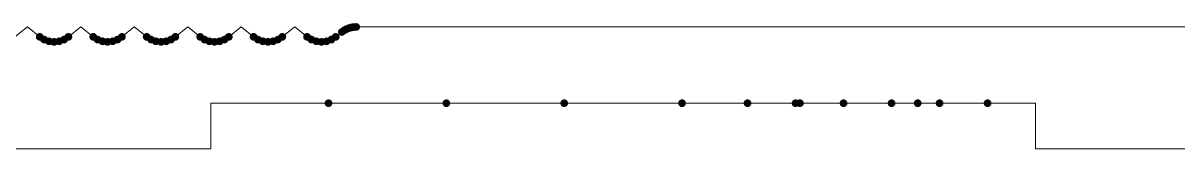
# Model space of a CAD drawing. Header units: millimetres. Extents: x 0 to 588, y 0 to 418.
# Drawn here: x 101.86 to 138.9, y 98.43 to 102.47 of the extents above; entities that cross this region are included whole.
import ezdxf

# ---------------------------------------------------------------- set-up
doc = ezdxf.new("R2010")
doc.units = ezdxf.units.MM

msp = doc.modelspace()

# ---------------------------------------------------------------- hatches: boundary and pattern name
h = msp.add_hatch(color=0)
edge = h.paths.add_edge_path()
edge.add_arc((112.080655, 102.187811), 0.125009, 0, 360)
h = msp.add_hatch(color=0)
edge = h.paths.add_edge_path()
edge.add_arc((112.080655, 102.187811), 0.125009, 0, 360)
h = msp.add_hatch(color=0)
edge = h.paths.add_edge_path()
edge.add_arc((112.147964, 102.235712), 0.125009, 0, 360)
h = msp.add_hatch(color=0)
edge = h.paths.add_edge_path()
edge.add_arc((112.220223, 102.275758), 0.125009, 0, 360)
h = msp.add_hatch(color=0)
edge = h.paths.add_edge_path()
edge.add_arc((112.29652, 102.307442), 0.125009, 0, 360)
h = msp.add_hatch(color=0)
edge = h.paths.add_edge_path()
edge.add_arc((112.375891, 102.330363), 0.125009, 0, 360)
h = msp.add_hatch(color=0)
edge = h.paths.add_edge_path()
edge.add_arc((112.457332, 102.344233), 0.125009, 0, 360)
h = msp.add_hatch(color=0)
edge = h.paths.add_edge_path()
edge.add_arc((112.539815, 102.348876), 0.125009, 0, 360)
h = msp.add_hatch(color=0)
edge = h.paths.add_edge_path()
edge.add_arc((102.390131, 102.03019), 0.125009, 0, 360)
h = msp.add_hatch(color=0)
edge = h.paths.add_edge_path()
edge.add_arc((102.529699, 101.942243), 0.125009, 0, 360)
h = msp.add_hatch(color=0)
edge = h.paths.add_edge_path()
edge.add_arc((102.685367, 101.887637), 0.125009, 0, 360)
h = msp.add_hatch(color=0)
edge = h.paths.add_edge_path()
edge.add_arc((102.849291, 101.869125), 0.125009, 0, 360)
h = msp.add_hatch(color=0)
edge = h.paths.add_edge_path()
edge.add_arc((103.013216, 101.887637), 0.125009, 0, 360)
h = msp.add_hatch(color=0)
edge = h.paths.add_edge_path()
edge.add_arc((103.168883, 101.942243), 0.125009, 0, 360)
h = msp.add_hatch(color=0)
edge = h.paths.add_edge_path()
edge.add_arc((103.308452, 102.03019), 0.125009, 0, 360)
h = msp.add_hatch(color=0)
edge = h.paths.add_edge_path()
edge.add_arc((103.308452, 102.03019), 0.125009, 0, 360)
h = msp.add_hatch(color=0)
edge = h.paths.add_edge_path()
edge.add_arc((104.105166, 102.03019), 0.125009, 0, 360)
h = msp.add_hatch(color=0)
edge = h.paths.add_edge_path()
edge.add_arc((104.244735, 101.942243), 0.125009, 0, 360)
h = msp.add_hatch(color=0)
edge = h.paths.add_edge_path()
edge.add_arc((104.400402, 101.887637), 0.125009, 0, 360)
h = msp.add_hatch(color=0)
edge = h.paths.add_edge_path()
edge.add_arc((104.564327, 101.869125), 0.125009, 0, 360)
h = msp.add_hatch(color=0)
edge = h.paths.add_edge_path()
edge.add_arc((104.728251, 101.887637), 0.125009, 0, 360)
h = msp.add_hatch(color=0)
edge = h.paths.add_edge_path()
edge.add_arc((104.883919, 101.942243), 0.125009, 0, 360)
h = msp.add_hatch(color=0)
edge = h.paths.add_edge_path()
edge.add_arc((105.023487, 102.03019), 0.125009, 0, 360)
h = msp.add_hatch(color=0)
edge = h.paths.add_edge_path()
edge.add_arc((105.023487, 102.03019), 0.125009, 0, 360)
h = msp.add_hatch(color=0)
edge = h.paths.add_edge_path()
edge.add_arc((105.820202, 102.03019), 0.125009, 0, 360)
h = msp.add_hatch(color=0)
edge = h.paths.add_edge_path()
edge.add_arc((105.95977, 101.942243), 0.125009, 0, 360)
h = msp.add_hatch(color=0)
edge = h.paths.add_edge_path()
edge.add_arc((106.115437, 101.887637), 0.125009, 0, 360)
h = msp.add_hatch(color=0)
edge = h.paths.add_edge_path()
edge.add_arc((106.279362, 101.869125), 0.125009, 0, 360)
h = msp.add_hatch(color=0)
edge = h.paths.add_edge_path()
edge.add_arc((106.443287, 101.887637), 0.125009, 0, 360)
h = msp.add_hatch(color=0)
edge = h.paths.add_edge_path()
edge.add_arc((106.598954, 101.942243), 0.125009, 0, 360)
h = msp.add_hatch(color=0)
edge = h.paths.add_edge_path()
edge.add_arc((106.738522, 102.03019), 0.125009, 0, 360)
h = msp.add_hatch(color=0)
edge = h.paths.add_edge_path()
edge.add_arc((106.738522, 102.03019), 0.125009, 0, 360)
h = msp.add_hatch(color=0)
edge = h.paths.add_edge_path()
edge.add_arc((107.535237, 102.03019), 0.125009, 0, 360)
h = msp.add_hatch(color=0)
edge = h.paths.add_edge_path()
edge.add_arc((107.674805, 101.942243), 0.125009, 0, 360)
h = msp.add_hatch(color=0)
edge = h.paths.add_edge_path()
edge.add_arc((107.830473, 101.887637), 0.125009, 0, 360)
h = msp.add_hatch(color=0)
edge = h.paths.add_edge_path()
edge.add_arc((107.994397, 101.869125), 0.125009, 0, 360)
h = msp.add_hatch(color=0)
edge = h.paths.add_edge_path()
edge.add_arc((108.158322, 101.887637), 0.125009, 0, 360)
h = msp.add_hatch(color=0)
edge = h.paths.add_edge_path()
edge.add_arc((108.313989, 101.942243), 0.125009, 0, 360)
h = msp.add_hatch(color=0)
edge = h.paths.add_edge_path()
edge.add_arc((108.453558, 102.03019), 0.125009, 0, 360)
h = msp.add_hatch(color=0)
edge = h.paths.add_edge_path()
edge.add_arc((108.453558, 102.03019), 0.125009, 0, 360)
h = msp.add_hatch(color=0)
edge = h.paths.add_edge_path()
edge.add_arc((109.250273, 102.03019), 0.125009, 0, 360)
h = msp.add_hatch(color=0)
edge = h.paths.add_edge_path()
edge.add_arc((109.389841, 101.942243), 0.125009, 0, 360)
h = msp.add_hatch(color=0)
edge = h.paths.add_edge_path()
edge.add_arc((109.545508, 101.887637), 0.125009, 0, 360)
h = msp.add_hatch(color=0)
edge = h.paths.add_edge_path()
edge.add_arc((109.709433, 101.869125), 0.125009, 0, 360)
h = msp.add_hatch(color=0)
edge = h.paths.add_edge_path()
edge.add_arc((109.873357, 101.887637), 0.125009, 0, 360)
h = msp.add_hatch(color=0)
edge = h.paths.add_edge_path()
edge.add_arc((110.029025, 101.942243), 0.125009, 0, 360)
h = msp.add_hatch(color=0)
edge = h.paths.add_edge_path()
edge.add_arc((110.168593, 102.03019), 0.125009, 0, 360)
h = msp.add_hatch(color=0)
edge = h.paths.add_edge_path()
edge.add_arc((110.168593, 102.03019), 0.125009, 0, 360)
h = msp.add_hatch(color=0)
edge = h.paths.add_edge_path()
edge.add_arc((110.965308, 102.03019), 0.125009, 0, 360)
h = msp.add_hatch(color=0)
edge = h.paths.add_edge_path()
edge.add_arc((111.104876, 101.942243), 0.125009, 0, 360)
h = msp.add_hatch(color=0)
edge = h.paths.add_edge_path()
edge.add_arc((111.260544, 101.887637), 0.125009, 0, 360)
h = msp.add_hatch(color=0)
edge = h.paths.add_edge_path()
edge.add_arc((111.424468, 101.869125), 0.125009, 0, 360)
h = msp.add_hatch(color=0)
edge = h.paths.add_edge_path()
edge.add_arc((111.588393, 101.887637), 0.125009, 0, 360)
h = msp.add_hatch(color=0)
edge = h.paths.add_edge_path()
edge.add_arc((111.74406, 101.942243), 0.125009, 0, 360)
h = msp.add_hatch(color=0)
edge = h.paths.add_edge_path()
edge.add_arc((111.883629, 102.03019), 0.125009, 0, 360)
h = msp.add_hatch(color=0)
edge = h.paths.add_edge_path()
edge.add_arc((111.883629, 102.03019), 0.125009, 0, 360)
h = msp.add_hatch(color=0)
edge = h.paths.add_edge_path()
edge.add_arc((111.651973, 99.898825), 0.125009, 0, 360)
h = msp.add_hatch(color=0)
edge = h.paths.add_edge_path()
edge.add_arc((115.432051, 99.898825), 0.125009, 0, 360)
h = msp.add_hatch(color=0)
edge = h.paths.add_edge_path()
edge.add_arc((119.212129, 99.898825), 0.125009, 0, 360)
h = msp.add_hatch(color=0)
edge = h.paths.add_edge_path()
edge.add_arc((122.992207, 99.898825), 0.125009, 0, 360)
h = msp.add_hatch(color=0)
edge = h.paths.add_edge_path()
edge.add_arc((125.09225, 99.898825), 0.125009, 0, 360)
h = msp.add_hatch(color=0)
edge = h.paths.add_edge_path()
edge.add_arc((126.632282, 99.898825), 0.125009, 0, 360)
h = msp.add_hatch(color=0)
edge = h.paths.add_edge_path()
edge.add_arc((126.772285, 99.898825), 0.125009, 0, 360)
h = msp.add_hatch(color=0)
edge = h.paths.add_edge_path()
edge.add_arc((128.172314, 99.898825), 0.125009, 0, 360)
h = msp.add_hatch(color=0)
edge = h.paths.add_edge_path()
edge.add_arc((129.712346, 99.898825), 0.125009, 0, 360)
h = msp.add_hatch(color=0)
edge = h.paths.add_edge_path()
edge.add_arc((130.552363, 99.898825), 0.125009, 0, 360)
h = msp.add_hatch(color=0)
edge = h.paths.add_edge_path()
edge.add_arc((131.252377, 99.898825), 0.125009, 0, 360)
h = msp.add_hatch(color=0)
edge = h.paths.add_edge_path()
edge.add_arc((132.792409, 99.898825), 0.125009, 0, 360)

# ---------------------------------------------------------------- linework, layer by layer
at = {"color": 0, "lineweight": 0}
for points in [[(101.593416, 102.030172), (101.991773, 102.348858)], [(101.991773, 102.348858), (102.390131, 102.030172)], [(103.308452, 102.030172), (103.706809, 102.348858)], [(103.706809, 102.348858), (104.105166, 102.030172)], [(105.023487, 102.030172), (105.421845, 102.348858)], [(105.421845, 102.348858), (105.820202, 102.030172)], [(106.738522, 102.030172), (107.13688, 102.348858)], [(107.13688, 102.348858), (107.535237, 102.030172)], [(108.453558, 102.030172), (108.851915, 102.348858)], [(108.851915, 102.348858), (109.250273, 102.030172)], [(110.168593, 102.030172), (110.566951, 102.348858)], [(110.566951, 102.348858), (110.965308, 102.030172)], [(112.539815, 102.348858), (162.985208, 102.348858)], [(111.883629, 102.030172), (112.080655, 102.187793)], [(134.332441, 99.898807), (107.871895, 99.898807)], [(107.871895, 99.898807), (107.871895, 98.428777)], [(134.332441, 99.898807), (123.552218, 99.898807)], [(134.332441, 98.428777), (134.332441, 99.898807)], [(107.871895, 98.428777), (101.011753, 98.428777)], [(141.192583, 98.428777), (134.332441, 98.428777)]]:
    msp.add_lwpolyline(points, close=True, dxfattribs=at)
for points in [[(101.593416, 102.030172), (101.991773, 102.348858)], [(101.991773, 102.348858), (101.593416, 102.030172)], [(101.991773, 102.348858), (102.390131, 102.030172)], [(102.390131, 102.030172), (101.991773, 102.348858)], [(103.308452, 102.030172), (103.706809, 102.348858)], [(103.706809, 102.348858), (103.308452, 102.030172)], [(103.706809, 102.348858), (104.105166, 102.030172)], [(104.105166, 102.030172), (103.706809, 102.348858)], [(105.023487, 102.030172), (105.421845, 102.348858)], [(105.421845, 102.348858), (105.023487, 102.030172)], [(105.421845, 102.348858), (105.820202, 102.030172)], [(105.820202, 102.030172), (105.421845, 102.348858)], [(106.738522, 102.030172), (107.13688, 102.348858)], [(107.13688, 102.348858), (106.738522, 102.030172)], [(107.13688, 102.348858), (107.535237, 102.030172)], [(107.535237, 102.030172), (107.13688, 102.348858)], [(108.453558, 102.030172), (108.851915, 102.348858)], [(108.851915, 102.348858), (108.453558, 102.030172)], [(108.851915, 102.348858), (109.250273, 102.030172)], [(109.250273, 102.030172), (108.851915, 102.348858)], [(110.168593, 102.030172), (110.566951, 102.348858)], [(110.566951, 102.348858), (110.168593, 102.030172)], [(110.566951, 102.348858), (110.965308, 102.030172)], [(110.965308, 102.030172), (110.566951, 102.348858)], [(112.539815, 102.348858), (112.415987, 102.338353), (112.29652, 102.307424), (112.18391, 102.256945), (112.080655, 102.187793)], [(112.539815, 102.348858), (112.415987, 102.338353), (112.29652, 102.307424), (112.18391, 102.256945), (112.080655, 102.187793)], [(112.539815, 102.348858), (112.415987, 102.338353), (112.29652, 102.307424), (112.18391, 102.256945), (112.080655, 102.187793)], [(112.539815, 102.348858), (112.415987, 102.338353), (112.29652, 102.307424), (112.18391, 102.256945), (112.080655, 102.187793)], [(112.539815, 102.348858), (112.415987, 102.338353), (112.29652, 102.307424), (112.18391, 102.256945), (112.080655, 102.187793)], [(112.539815, 102.348858), (112.415987, 102.338353), (112.29652, 102.307424), (112.18391, 102.256945), (112.080655, 102.187793)], [(112.539815, 102.348858), (112.415987, 102.338353), (112.29652, 102.307424), (112.18391, 102.256945), (112.080655, 102.187793)], [(112.539815, 102.348858), (112.415987, 102.338353), (112.29652, 102.307424), (112.18391, 102.256945), (112.080655, 102.187793)], [(112.539815, 102.348858), (112.415987, 102.338353), (112.29652, 102.307424), (112.18391, 102.256945), (112.080655, 102.187793)], [(112.539815, 102.348858), (112.415987, 102.338353), (112.29652, 102.307424), (112.18391, 102.256945), (112.080655, 102.187793)], [(112.539815, 102.348858), (162.985208, 102.348858)], [(112.539815, 102.348858), (162.985208, 102.348858)], [(102.390131, 102.030172), (102.495652, 101.959706), (102.609118, 101.909373), (102.72788, 101.879174), (102.849291, 101.869107), (102.970702, 101.879174), (103.089465, 101.909373), (103.202931, 101.959706), (103.308452, 102.030172)], [(102.390131, 102.030172), (102.495652, 101.959706), (102.609118, 101.909373), (102.72788, 101.879174), (102.849291, 101.869107), (102.970702, 101.879174), (103.089465, 101.909373), (103.202931, 101.959706), (103.308452, 102.030172)], [(102.390131, 102.030172), (102.495652, 101.959706), (102.609118, 101.909373), (102.72788, 101.879174), (102.849291, 101.869107), (102.970702, 101.879174), (103.089465, 101.909373), (103.202931, 101.959706), (103.308452, 102.030172)], [(102.390131, 102.030172), (102.495652, 101.959706), (102.609118, 101.909373), (102.72788, 101.879174), (102.849291, 101.869107), (102.970702, 101.879174), (103.089465, 101.909373), (103.202931, 101.959706), (103.308452, 102.030172)], [(102.390131, 102.030172), (102.495652, 101.959706), (102.609118, 101.909373), (102.72788, 101.879174), (102.849291, 101.869107), (102.970702, 101.879174), (103.089465, 101.909373), (103.202931, 101.959706), (103.308452, 102.030172)], [(102.390131, 102.030172), (102.495652, 101.959706), (102.609118, 101.909373), (102.72788, 101.879174), (102.849291, 101.869107), (102.970702, 101.879174), (103.089465, 101.909373), (103.202931, 101.959706), (103.308452, 102.030172)], [(102.390131, 102.030172), (102.495652, 101.959706), (102.609118, 101.909373), (102.72788, 101.879174), (102.849291, 101.869107), (102.970702, 101.879174), (103.089465, 101.909373), (103.202931, 101.959706), (103.308452, 102.030172)], [(102.390131, 102.030172), (102.495652, 101.959706), (102.609118, 101.909373), (102.72788, 101.879174), (102.849291, 101.869107), (102.970702, 101.879174), (103.089465, 101.909373), (103.202931, 101.959706), (103.308452, 102.030172)], [(102.390131, 102.030172), (102.495652, 101.959706), (102.609118, 101.909373), (102.72788, 101.879174), (102.849291, 101.869107), (102.970702, 101.879174), (103.089465, 101.909373), (103.202931, 101.959706), (103.308452, 102.030172)], [(102.390131, 102.030172), (102.495652, 101.959706), (102.609118, 101.909373), (102.72788, 101.879174), (102.849291, 101.869107), (102.970702, 101.879174), (103.089465, 101.909373), (103.202931, 101.959706), (103.308452, 102.030172)], [(104.105166, 102.030172), (104.210687, 101.959706), (104.324153, 101.909373), (104.442916, 101.879174), (104.564327, 101.869107), (104.685738, 101.879174), (104.8045, 101.909373), (104.917966, 101.959706), (105.023487, 102.030172)], [(104.105166, 102.030172), (104.210687, 101.959706), (104.324153, 101.909373), (104.442916, 101.879174), (104.564327, 101.869107), (104.685738, 101.879174), (104.8045, 101.909373), (104.917966, 101.959706), (105.023487, 102.030172)], [(104.105166, 102.030172), (104.210687, 101.959706), (104.324153, 101.909373), (104.442916, 101.879174), (104.564327, 101.869107), (104.685738, 101.879174), (104.8045, 101.909373), (104.917966, 101.959706), (105.023487, 102.030172)], [(104.105166, 102.030172), (104.210687, 101.959706), (104.324153, 101.909373), (104.442916, 101.879174), (104.564327, 101.869107), (104.685738, 101.879174), (104.8045, 101.909373), (104.917966, 101.959706), (105.023487, 102.030172)], [(104.105166, 102.030172), (104.210687, 101.959706), (104.324153, 101.909373), (104.442916, 101.879174), (104.564327, 101.869107), (104.685738, 101.879174), (104.8045, 101.909373), (104.917966, 101.959706), (105.023487, 102.030172)], [(104.105166, 102.030172), (104.210687, 101.959706), (104.324153, 101.909373), (104.442916, 101.879174), (104.564327, 101.869107), (104.685738, 101.879174), (104.8045, 101.909373), (104.917966, 101.959706), (105.023487, 102.030172)], [(104.105166, 102.030172), (104.210687, 101.959706), (104.324153, 101.909373), (104.442916, 101.879174), (104.564327, 101.869107), (104.685738, 101.879174), (104.8045, 101.909373), (104.917966, 101.959706), (105.023487, 102.030172)], [(104.105166, 102.030172), (104.210687, 101.959706), (104.324153, 101.909373), (104.442916, 101.879174), (104.564327, 101.869107), (104.685738, 101.879174), (104.8045, 101.909373), (104.917966, 101.959706), (105.023487, 102.030172)], [(104.105166, 102.030172), (104.210687, 101.959706), (104.324153, 101.909373), (104.442916, 101.879174), (104.564327, 101.869107), (104.685738, 101.879174), (104.8045, 101.909373), (104.917966, 101.959706), (105.023487, 102.030172)], [(104.105166, 102.030172), (104.210687, 101.959706), (104.324153, 101.909373), (104.442916, 101.879174), (104.564327, 101.869107), (104.685738, 101.879174), (104.8045, 101.909373), (104.917966, 101.959706), (105.023487, 102.030172)], [(105.820202, 102.030172), (105.925723, 101.959706), (106.039188, 101.909373), (106.157951, 101.879174), (106.279362, 101.869107), (106.400773, 101.879174), (106.519536, 101.909373), (106.633002, 101.959706), (106.738522, 102.030172)], [(105.820202, 102.030172), (105.925723, 101.959706), (106.039188, 101.909373), (106.157951, 101.879174), (106.279362, 101.869107), (106.400773, 101.879174), (106.519536, 101.909373), (106.633002, 101.959706), (106.738522, 102.030172)], [(105.820202, 102.030172), (105.925723, 101.959706), (106.039188, 101.909373), (106.157951, 101.879174), (106.279362, 101.869107), (106.400773, 101.879174), (106.519536, 101.909373), (106.633002, 101.959706), (106.738522, 102.030172)], [(105.820202, 102.030172), (105.925723, 101.959706), (106.039188, 101.909373), (106.157951, 101.879174), (106.279362, 101.869107), (106.400773, 101.879174), (106.519536, 101.909373), (106.633002, 101.959706), (106.738522, 102.030172)], [(105.820202, 102.030172), (105.925723, 101.959706), (106.039188, 101.909373), (106.157951, 101.879174), (106.279362, 101.869107), (106.400773, 101.879174), (106.519536, 101.909373), (106.633002, 101.959706), (106.738522, 102.030172)], [(105.820202, 102.030172), (105.925723, 101.959706), (106.039188, 101.909373), (106.157951, 101.879174), (106.279362, 101.869107), (106.400773, 101.879174), (106.519536, 101.909373), (106.633002, 101.959706), (106.738522, 102.030172)], [(105.820202, 102.030172), (105.925723, 101.959706), (106.039188, 101.909373), (106.157951, 101.879174), (106.279362, 101.869107), (106.400773, 101.879174), (106.519536, 101.909373), (106.633002, 101.959706), (106.738522, 102.030172)], [(105.820202, 102.030172), (105.925723, 101.959706), (106.039188, 101.909373), (106.157951, 101.879174), (106.279362, 101.869107), (106.400773, 101.879174), (106.519536, 101.909373), (106.633002, 101.959706), (106.738522, 102.030172)], [(105.820202, 102.030172), (105.925723, 101.959706), (106.039188, 101.909373), (106.157951, 101.879174), (106.279362, 101.869107), (106.400773, 101.879174), (106.519536, 101.909373), (106.633002, 101.959706), (106.738522, 102.030172)], [(105.820202, 102.030172), (105.925723, 101.959706), (106.039188, 101.909373), (106.157951, 101.879174), (106.279362, 101.869107), (106.400773, 101.879174), (106.519536, 101.909373), (106.633002, 101.959706), (106.738522, 102.030172)], [(107.535237, 102.030172), (107.640758, 101.959706), (107.754224, 101.909373), (107.872986, 101.879174), (107.994397, 101.869107), (108.115808, 101.879174), (108.234571, 101.909373), (108.348037, 101.959706), (108.453558, 102.030172)], [(107.535237, 102.030172), (107.640758, 101.959706), (107.754224, 101.909373), (107.872986, 101.879174), (107.994397, 101.869107), (108.115808, 101.879174), (108.234571, 101.909373), (108.348037, 101.959706), (108.453558, 102.030172)], [(107.535237, 102.030172), (107.640758, 101.959706), (107.754224, 101.909373), (107.872986, 101.879174), (107.994397, 101.869107), (108.115808, 101.879174), (108.234571, 101.909373), (108.348037, 101.959706), (108.453558, 102.030172)], [(107.535237, 102.030172), (107.640758, 101.959706), (107.754224, 101.909373), (107.872986, 101.879174), (107.994397, 101.869107), (108.115808, 101.879174), (108.234571, 101.909373), (108.348037, 101.959706), (108.453558, 102.030172)], [(107.535237, 102.030172), (107.640758, 101.959706), (107.754224, 101.909373), (107.872986, 101.879174), (107.994397, 101.869107), (108.115808, 101.879174), (108.234571, 101.909373), (108.348037, 101.959706), (108.453558, 102.030172)], [(107.535237, 102.030172), (107.640758, 101.959706), (107.754224, 101.909373), (107.872986, 101.879174), (107.994397, 101.869107), (108.115808, 101.879174), (108.234571, 101.909373), (108.348037, 101.959706), (108.453558, 102.030172)], [(107.535237, 102.030172), (107.640758, 101.959706), (107.754224, 101.909373), (107.872986, 101.879174), (107.994397, 101.869107), (108.115808, 101.879174), (108.234571, 101.909373), (108.348037, 101.959706), (108.453558, 102.030172)], [(107.535237, 102.030172), (107.640758, 101.959706), (107.754224, 101.909373), (107.872986, 101.879174), (107.994397, 101.869107), (108.115808, 101.879174), (108.234571, 101.909373), (108.348037, 101.959706), (108.453558, 102.030172)], [(107.535237, 102.030172), (107.640758, 101.959706), (107.754224, 101.909373), (107.872986, 101.879174), (107.994397, 101.869107), (108.115808, 101.879174), (108.234571, 101.909373), (108.348037, 101.959706), (108.453558, 102.030172)], [(107.535237, 102.030172), (107.640758, 101.959706), (107.754224, 101.909373), (107.872986, 101.879174), (107.994397, 101.869107), (108.115808, 101.879174), (108.234571, 101.909373), (108.348037, 101.959706), (108.453558, 102.030172)], [(109.250273, 102.030172), (109.355793, 101.959706), (109.469259, 101.909373), (109.588022, 101.879174), (109.709433, 101.869107), (109.830844, 101.879174), (109.949607, 101.909373), (110.063073, 101.959706), (110.168593, 102.030172)], [(109.250273, 102.030172), (109.355793, 101.959706), (109.469259, 101.909373), (109.588022, 101.879174), (109.709433, 101.869107), (109.830844, 101.879174), (109.949607, 101.909373), (110.063073, 101.959706), (110.168593, 102.030172)], [(109.250273, 102.030172), (109.355793, 101.959706), (109.469259, 101.909373), (109.588022, 101.879174), (109.709433, 101.869107), (109.830844, 101.879174), (109.949607, 101.909373), (110.063073, 101.959706), (110.168593, 102.030172)], [(109.250273, 102.030172), (109.355793, 101.959706), (109.469259, 101.909373), (109.588022, 101.879174), (109.709433, 101.869107), (109.830844, 101.879174), (109.949607, 101.909373), (110.063073, 101.959706), (110.168593, 102.030172)], [(109.250273, 102.030172), (109.355793, 101.959706), (109.469259, 101.909373), (109.588022, 101.879174), (109.709433, 101.869107), (109.830844, 101.879174), (109.949607, 101.909373), (110.063073, 101.959706), (110.168593, 102.030172)], [(109.250273, 102.030172), (109.355793, 101.959706), (109.469259, 101.909373), (109.588022, 101.879174), (109.709433, 101.869107), (109.830844, 101.879174), (109.949607, 101.909373), (110.063073, 101.959706), (110.168593, 102.030172)], [(109.250273, 102.030172), (109.355793, 101.959706), (109.469259, 101.909373), (109.588022, 101.879174), (109.709433, 101.869107), (109.830844, 101.879174), (109.949607, 101.909373), (110.063073, 101.959706), (110.168593, 102.030172)], [(109.250273, 102.030172), (109.355793, 101.959706), (109.469259, 101.909373), (109.588022, 101.879174), (109.709433, 101.869107), (109.830844, 101.879174), (109.949607, 101.909373), (110.063073, 101.959706), (110.168593, 102.030172)], [(109.250273, 102.030172), (109.355793, 101.959706), (109.469259, 101.909373), (109.588022, 101.879174), (109.709433, 101.869107), (109.830844, 101.879174), (109.949607, 101.909373), (110.063073, 101.959706), (110.168593, 102.030172)], [(109.250273, 102.030172), (109.355793, 101.959706), (109.469259, 101.909373), (109.588022, 101.879174), (109.709433, 101.869107), (109.830844, 101.879174), (109.949607, 101.909373), (110.063073, 101.959706), (110.168593, 102.030172)], [(110.965308, 102.030172), (111.070829, 101.959706), (111.184295, 101.909373), (111.303057, 101.879174), (111.424468, 101.869107), (111.545879, 101.879174), (111.664642, 101.909373), (111.778108, 101.959706), (111.883629, 102.030172)], [(110.965308, 102.030172), (111.070829, 101.959706), (111.184295, 101.909373), (111.303057, 101.879174), (111.424468, 101.869107), (111.545879, 101.879174), (111.664642, 101.909373), (111.778108, 101.959706), (111.883629, 102.030172)], [(110.965308, 102.030172), (111.070829, 101.959706), (111.184295, 101.909373), (111.303057, 101.879174), (111.424468, 101.869107), (111.545879, 101.879174), (111.664642, 101.909373), (111.778108, 101.959706), (111.883629, 102.030172)], [(110.965308, 102.030172), (111.070829, 101.959706), (111.184295, 101.909373), (111.303057, 101.879174), (111.424468, 101.869107), (111.545879, 101.879174), (111.664642, 101.909373), (111.778108, 101.959706), (111.883629, 102.030172)], [(110.965308, 102.030172), (111.070829, 101.959706), (111.184295, 101.909373), (111.303057, 101.879174), (111.424468, 101.869107), (111.545879, 101.879174), (111.664642, 101.909373), (111.778108, 101.959706), (111.883629, 102.030172)], [(110.965308, 102.030172), (111.070829, 101.959706), (111.184295, 101.909373), (111.303057, 101.879174), (111.424468, 101.869107), (111.545879, 101.879174), (111.664642, 101.909373), (111.778108, 101.959706), (111.883629, 102.030172)], [(110.965308, 102.030172), (111.070829, 101.959706), (111.184295, 101.909373), (111.303057, 101.879174), (111.424468, 101.869107), (111.545879, 101.879174), (111.664642, 101.909373), (111.778108, 101.959706), (111.883629, 102.030172)], [(110.965308, 102.030172), (111.070829, 101.959706), (111.184295, 101.909373), (111.303057, 101.879174), (111.424468, 101.869107), (111.545879, 101.879174), (111.664642, 101.909373), (111.778108, 101.959706), (111.883629, 102.030172)], [(110.965308, 102.030172), (111.070829, 101.959706), (111.184295, 101.909373), (111.303057, 101.879174), (111.424468, 101.869107), (111.545879, 101.879174), (111.664642, 101.909373), (111.778108, 101.959706), (111.883629, 102.030172)], [(110.965308, 102.030172), (111.070829, 101.959706), (111.184295, 101.909373), (111.303057, 101.879174), (111.424468, 101.869107), (111.545879, 101.879174), (111.664642, 101.909373), (111.778108, 101.959706), (111.883629, 102.030172)], [(111.883629, 102.030172), (112.080655, 102.187793)], [(112.080655, 102.187793), (111.883629, 102.030172)], [(107.871895, 99.898807), (107.871895, 98.428777)], [(134.332441, 98.428777), (134.332441, 99.898807), (107.871895, 99.898807)], [(107.871895, 98.428777), (107.871895, 99.898807)], [(107.871895, 99.898807), (134.332441, 99.898807), (134.332441, 98.428777)], [(107.871895, 99.898807), (134.332441, 99.898807)], [(107.871895, 99.898807), (134.332441, 99.898807)], [(107.871895, 99.898807), (134.332441, 99.898807)], [(107.871895, 99.898807), (134.332441, 99.898807)], [(107.871895, 99.898807), (134.332441, 99.898807)], [(107.871895, 99.898807), (134.332441, 99.898807), (107.871895, 99.898807), (134.332441, 99.898807)], [(134.332441, 99.898807), (123.552218, 99.898807)], [(134.332441, 99.898807), (123.552218, 99.898807)], [(134.332441, 99.898807), (123.552218, 99.898807)], [(134.332441, 99.898807), (123.552218, 99.898807)], [(134.332441, 99.898807), (123.552218, 99.898807)], [(134.332441, 99.898807), (123.552218, 99.898807)], [(107.871895, 98.428777), (101.011753, 98.428777)], [(101.011753, 98.428777), (107.871895, 98.428777)], [(141.192583, 98.428777), (134.332441, 98.428777)], [(134.332441, 98.428777), (141.192583, 98.428777)]]:
    msp.add_lwpolyline(points, dxfattribs=at)

doc.saveas('drawing.dxf')
